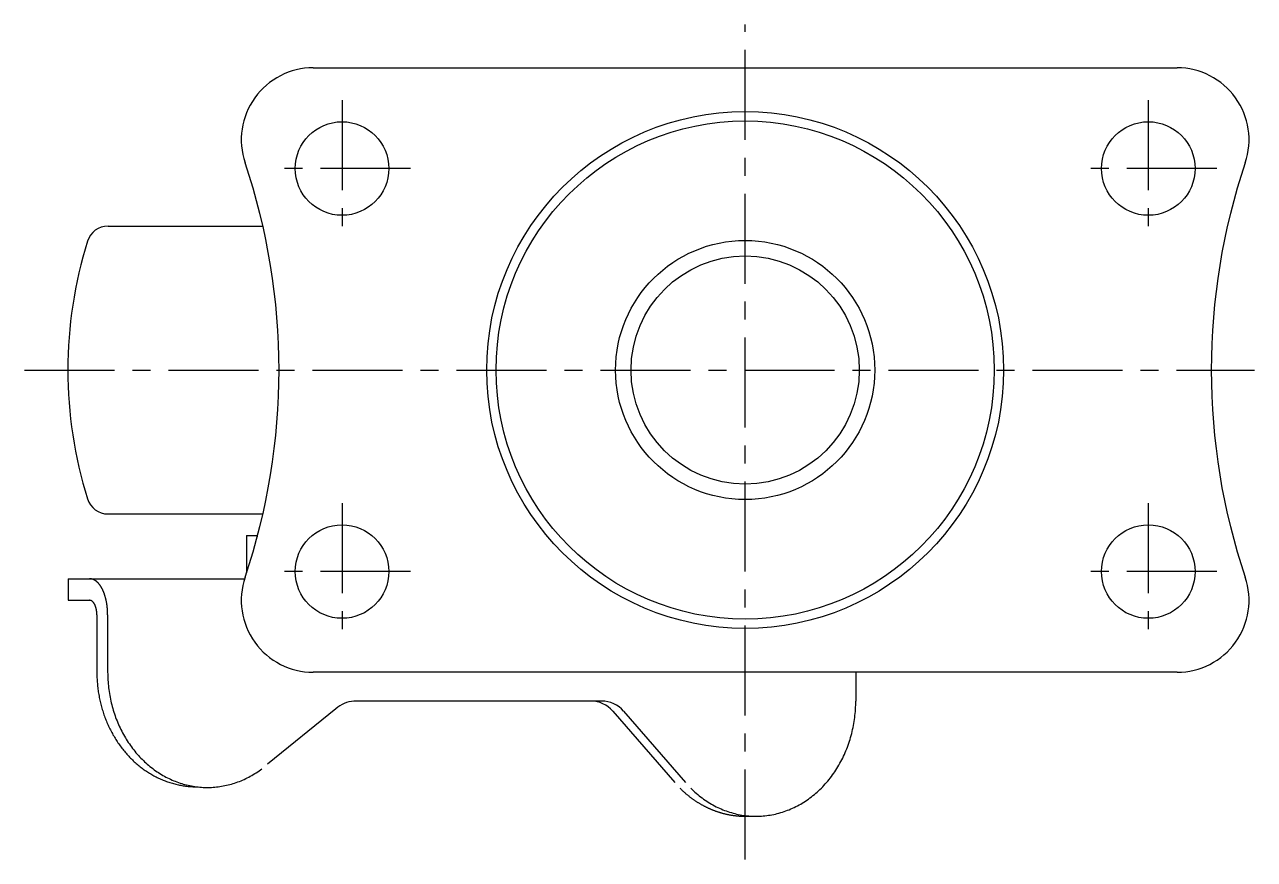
# Model space of a CAD drawing. Extents: x 9 to 232, y 21 to 246.
# Drawn here: x 146.7 to 232.2, y 188.1 to 246.1 of the extents above; entities that cross this region are included whole.
import ezdxf

# ---------------------------------------------------------------- set-up
doc = ezdxf.new("R2010")
doc.units = 0
doc.header["$LTSCALE"] = 5
doc.linetypes.add('CENTER', pattern=[2, 1.25, -0.25, 0.25, -0.25])
doc.layers.get('0').update_dxf_attribs({"linetype": 'CONTINUOUS'})
doc.layers.add('CENTER', color=1, linetype='CENTER')

msp = doc.modelspace()

# ---------------------------------------------------------------- linework, layer by layer
at = {"color": 7, "linetype": 'CONTINUOUS'}
for p, q in [((166.794994, 243.14529), (226.794994, 243.14529)), ((152.543853, 232.14529), (163.298939, 232.14529)), ((152.543853, 212.14529), (163.298939, 212.14529)), ((162.158337, 210.64529), (162.158337, 208.046125)), ((162.158337, 210.64529), (162.929864, 210.64529)), ((162.908337, 210.64529), (162.908337, 210.564157)), ((149.766032, 207.64529), (149.766032, 206.14529)), ((149.766032, 207.64529), (162.025298, 207.64529)), ((149.766032, 206.14529), (151.266032, 206.14529)), ((151.766032, 205.14529), (151.766032, 201.14529)), ((152.516032, 205.14529), (152.516032, 201.14529)), ((226.794994, 201.14529), (166.794994, 201.14529)), ((204.477556, 201.14529), (204.477556, 199.14529)), ((186.837694, 199.14529), (169.613777, 199.14529)), ((168.373883, 198.603663), (163.618257, 194.760146)), ((187.599552, 198.454597), (191.900374, 193.488435)), ((188.349552, 198.454597), (192.650374, 193.488435)), ((196.799353, 191.14529), (197.549353, 191.14529))]:
    msp.add_line(p, q, dxfattribs=at)
for points in [[(152.516, 205.145, 0), (152.516, 205.176, 0), (152.516, 205.207, 0), (152.515, 205.237, 0), (152.515, 205.268, 0), (152.514, 205.299, 0), (152.513, 205.329, 0), (152.511, 205.36, 0), (152.51, 205.39, 0), (152.508, 205.421, 0), (152.507, 205.451, 0), (152.505, 205.482, 0), (152.503, 205.512, 0), (152.5, 205.542, 0), (152.498, 205.573, 0), (152.495, 205.603, 0), (152.492, 205.633, 0), (152.489, 205.663, 0), (152.486, 205.693, 0), (152.482, 205.723, 0), (152.479, 205.753, 0), (152.475, 205.782, 0), (152.471, 205.812, 0), (152.467, 205.842, 0), (152.462, 205.871, 0), (152.458, 205.9, 0), (152.453, 205.929, 0), (152.448, 205.959, 0), (152.443, 205.988, 0), (152.438, 206.016, 0), (152.432, 206.045, 0), (152.427, 206.074, 0), (152.421, 206.102, 0), (152.415, 206.13, 0), (152.409, 206.158, 0), (152.402, 206.186, 0), (152.396, 206.214, 0), (152.389, 206.242, 0), (152.383, 206.269, 0), (152.376, 206.297, 0), (152.368, 206.324, 0), (152.361, 206.351, 0), (152.354, 206.378, 0), (152.346, 206.404, 0), (152.338, 206.431, 0), (152.33, 206.457, 0), (152.322, 206.483, 0), (152.314, 206.509, 0), (152.305, 206.534, 0), (152.297, 206.56, 0), (152.288, 206.585, 0), (152.279, 206.61, 0), (152.27, 206.635, 0), (152.261, 206.659, 0), (152.251, 206.683, 0), (152.242, 206.707, 0), (152.232, 206.731, 0), (152.222, 206.755, 0), (152.213, 206.778, 0), (152.202, 206.801, 0), (152.192, 206.824, 0), (152.182, 206.847, 0), (152.171, 206.869, 0), (152.161, 206.891, 0), (152.15, 206.913, 0), (152.139, 206.935, 0), (152.128, 206.956, 0), (152.117, 206.977, 0), (152.105, 206.998, 0), (152.094, 207.018, 0), (152.082, 207.038, 0), (152.071, 207.058, 0), (152.059, 207.078, 0), (152.047, 207.097, 0), (152.035, 207.116, 0), (152.023, 207.135, 0), (152.011, 207.153, 0), (151.998, 207.171, 0), (151.986, 207.189, 0), (151.973, 207.207, 0), (151.96, 207.224, 0), (151.948, 207.241, 0), (151.935, 207.257, 0), (151.922, 207.274, 0), (151.909, 207.29, 0), (151.895, 207.305, 0), (151.882, 207.321, 0), (151.869, 207.335, 0), (151.855, 207.35, 0), (151.842, 207.364, 0), (151.828, 207.378, 0), (151.814, 207.392, 0), (151.8, 207.405, 0), (151.787, 207.418, 0), (151.773, 207.431, 0), (151.759, 207.443, 0), (151.744, 207.455, 0), (151.73, 207.467, 0), (151.716, 207.478, 0), (151.702, 207.489, 0), (151.687, 207.499, 0), (151.673, 207.509, 0), (151.658, 207.519, 0), (151.644, 207.529, 0), (151.629, 207.538, 0), (151.614, 207.546, 0), (151.599, 207.555, 0), (151.585, 207.563, 0), (151.57, 207.57, 0), (151.555, 207.578, 0), (151.54, 207.585, 0), (151.525, 207.591, 0), (151.51, 207.597, 0), (151.495, 207.603, 0), (151.48, 207.608, 0), (151.465, 207.614, 0), (151.449, 207.618, 0), (151.434, 207.623, 0), (151.419, 207.626, 0), (151.404, 207.63, 0), (151.389, 207.633, 0), (151.373, 207.636, 0), (151.358, 207.639, 0), (151.343, 207.641, 0), (151.327, 207.642, 0), (151.312, 207.644, 0), (151.297, 207.645, 0), (151.281, 207.645, 0), (151.266, 207.645, 0)], [(151.766, 205.145, 0), (151.766, 205.158, 0), (151.766, 205.17, 0), (151.766, 205.182, 0), (151.765, 205.194, 0), (151.765, 205.207, 0), (151.765, 205.219, 0), (151.764, 205.231, 0), (151.764, 205.243, 0), (151.763, 205.256, 0), (151.762, 205.268, 0), (151.761, 205.28, 0), (151.761, 205.292, 0), (151.76, 205.304, 0), (151.759, 205.316, 0), (151.758, 205.328, 0), (151.756, 205.34, 0), (151.755, 205.352, 0), (151.754, 205.364, 0), (151.753, 205.376, 0), (151.751, 205.388, 0), (151.75, 205.4, 0), (151.748, 205.412, 0), (151.746, 205.424, 0), (151.745, 205.436, 0), (151.743, 205.447, 0), (151.741, 205.459, 0), (151.739, 205.471, 0), (151.737, 205.482, 0), (151.735, 205.494, 0), (151.733, 205.505, 0), (151.73, 205.517, 0), (151.728, 205.528, 0), (151.726, 205.539, 0), (151.723, 205.551, 0), (151.721, 205.562, 0), (151.718, 205.573, 0), (151.715, 205.584, 0), (151.713, 205.595, 0), (151.71, 205.606, 0), (151.707, 205.617, 0), (151.704, 205.627, 0), (151.701, 205.638, 0), (151.698, 205.649, 0), (151.695, 205.659, 0), (151.692, 205.67, 0), (151.688, 205.68, 0), (151.685, 205.691, 0), (151.682, 205.701, 0), (151.678, 205.711, 0), (151.675, 205.721, 0), (151.671, 205.731, 0), (151.668, 205.741, 0), (151.664, 205.751, 0), (151.66, 205.761, 0), (151.656, 205.77, 0), (151.653, 205.78, 0), (151.649, 205.789, 0), (151.645, 205.798, 0), (151.641, 205.808, 0), (151.637, 205.817, 0), (151.632, 205.826, 0), (151.628, 205.835, 0), (151.624, 205.844, 0), (151.62, 205.852, 0), (151.615, 205.861, 0), (151.611, 205.87, 0), (151.606, 205.878, 0), (151.602, 205.886, 0), (151.597, 205.894, 0), (151.593, 205.902, 0), (151.588, 205.91, 0), (151.583, 205.918, 0), (151.578, 205.926, 0), (151.574, 205.934, 0), (151.569, 205.941, 0), (151.564, 205.948, 0), (151.559, 205.956, 0), (151.554, 205.963, 0), (151.549, 205.97, 0), (151.544, 205.977, 0), (151.539, 205.984, 0), (151.534, 205.99, 0), (151.528, 205.997, 0), (151.523, 206.003, 0), (151.518, 206.009, 0), (151.512, 206.015, 0), (151.507, 206.021, 0), (151.502, 206.027, 0), (151.496, 206.033, 0), (151.491, 206.039, 0), (151.485, 206.044, 0), (151.48, 206.049, 0), (151.474, 206.054, 0), (151.469, 206.059, 0), (151.463, 206.064, 0), (151.457, 206.069, 0), (151.452, 206.074, 0), (151.446, 206.078, 0), (151.44, 206.083, 0), (151.434, 206.087, 0), (151.429, 206.091, 0), (151.423, 206.095, 0), (151.417, 206.099, 0), (151.411, 206.102, 0), (151.405, 206.106, 0), (151.399, 206.109, 0), (151.393, 206.112, 0), (151.388, 206.115, 0), (151.382, 206.118, 0), (151.376, 206.121, 0), (151.37, 206.124, 0), (151.364, 206.126, 0), (151.358, 206.128, 0), (151.352, 206.131, 0), (151.345, 206.133, 0), (151.339, 206.134, 0), (151.333, 206.136, 0), (151.327, 206.138, 0), (151.321, 206.139, 0), (151.315, 206.14, 0), (151.309, 206.142, 0), (151.303, 206.143, 0), (151.297, 206.143, 0), (151.291, 206.144, 0), (151.284, 206.145, 0), (151.278, 206.145, 0), (151.272, 206.145, 0), (151.266, 206.145, 0)], [(151.766, 201.145, 0), (151.767, 201.048, 0), (151.768, 200.95, 0), (151.771, 200.853, 0), (151.774, 200.755, 0), (151.779, 200.658, 0), (151.785, 200.56, 0), (151.792, 200.463, 0), (151.799, 200.366, 0), (151.808, 200.269, 0), (151.818, 200.172, 0), (151.829, 200.075, 0), (151.841, 199.978, 0), (151.854, 199.882, 0), (151.868, 199.786, 0), (151.883, 199.69, 0), (151.899, 199.594, 0), (151.916, 199.498, 0), (151.934, 199.403, 0), (151.954, 199.308, 0), (151.974, 199.213, 0), (151.995, 199.118, 0), (152.017, 199.024, 0), (152.04, 198.93, 0), (152.064, 198.837, 0), (152.09, 198.743, 0), (152.116, 198.651, 0), (152.143, 198.558, 0), (152.171, 198.466, 0), (152.2, 198.374, 0), (152.23, 198.283, 0), (152.261, 198.192, 0), (152.293, 198.102, 0), (152.326, 198.012, 0), (152.36, 197.922, 0), (152.395, 197.833, 0), (152.431, 197.745, 0), (152.468, 197.657, 0), (152.506, 197.57, 0), (152.544, 197.483, 0), (152.584, 197.396, 0), (152.625, 197.31, 0), (152.666, 197.225, 0), (152.708, 197.141, 0), (152.752, 197.057, 0), (152.796, 196.973, 0), (152.841, 196.89, 0), (152.887, 196.808, 0), (152.934, 196.727, 0), (152.981, 196.646, 0), (153.03, 196.566, 0), (153.079, 196.486, 0), (153.129, 196.408, 0), (153.181, 196.33, 0), (153.232, 196.252, 0), (153.285, 196.176, 0), (153.339, 196.1, 0), (153.393, 196.025, 0), (153.448, 195.951, 0), (153.504, 195.877, 0), (153.561, 195.804, 0), (153.618, 195.732, 0), (153.677, 195.661, 0), (153.736, 195.591, 0), (153.795, 195.522, 0), (153.856, 195.453, 0), (153.917, 195.385, 0), (153.979, 195.319, 0), (154.042, 195.253, 0), (154.105, 195.187, 0), (154.169, 195.123, 0), (154.234, 195.06, 0), (154.299, 194.998, 0), (154.365, 194.936, 0), (154.432, 194.876, 0), (154.499, 194.816, 0), (154.567, 194.757, 0), (154.636, 194.7, 0), (154.705, 194.643, 0), (154.775, 194.587, 0), (154.845, 194.533, 0), (154.916, 194.479, 0), (154.988, 194.426, 0), (155.06, 194.374, 0), (155.132, 194.324, 0), (155.206, 194.274, 0), (155.279, 194.225, 0), (155.354, 194.178, 0), (155.428, 194.131, 0), (155.504, 194.086, 0), (155.579, 194.041, 0), (155.655, 193.998, 0), (155.732, 193.956, 0), (155.809, 193.915, 0), (155.887, 193.875, 0), (155.965, 193.836, 0), (156.043, 193.798, 0), (156.122, 193.761, 0), (156.201, 193.725, 0), (156.28, 193.691, 0), (156.36, 193.657, 0), (156.44, 193.625, 0), (156.521, 193.594, 0), (156.602, 193.564, 0), (156.683, 193.535, 0), (156.765, 193.507, 0), (156.846, 193.48, 0), (156.928, 193.455, 0), (157.011, 193.431, 0), (157.093, 193.408, 0), (157.176, 193.386, 0), (157.259, 193.365, 0), (157.343, 193.345, 0), (157.426, 193.327, 0), (157.51, 193.309, 0), (157.594, 193.293, 0), (157.678, 193.278, 0), (157.762, 193.265, 0), (157.846, 193.252, 0), (157.931, 193.241, 0), (158.015, 193.231, 0), (158.1, 193.222, 0), (158.185, 193.214, 0), (158.269, 193.207, 0), (158.354, 193.202, 0), (158.439, 193.198, 0), (158.524, 193.195, 0), (158.609, 193.193, 0), (158.694, 193.192, 0)], [(152.516, 201.145, 0), (152.517, 201.011, 0), (152.52, 200.877, 0), (152.525, 200.742, 0), (152.532, 200.608, 0), (152.54, 200.474, 0), (152.551, 200.34, 0), (152.564, 200.207, 0), (152.578, 200.074, 0), (152.595, 199.941, 0), (152.614, 199.808, 0), (152.634, 199.676, 0), (152.656, 199.544, 0), (152.681, 199.412, 0), (152.707, 199.282, 0), (152.735, 199.151, 0), (152.765, 199.021, 0), (152.797, 198.892, 0), (152.83, 198.763, 0), (152.866, 198.636, 0), (152.903, 198.508, 0), (152.943, 198.382, 0), (152.984, 198.256, 0), (153.027, 198.131, 0), (153.071, 198.007, 0), (153.118, 197.884, 0), (153.166, 197.762, 0), (153.216, 197.641, 0), (153.268, 197.52, 0), (153.322, 197.401, 0), (153.377, 197.283, 0), (153.434, 197.166, 0), (153.493, 197.05, 0), (153.553, 196.935, 0), (153.615, 196.821, 0), (153.679, 196.709, 0), (153.744, 196.598, 0), (153.811, 196.488, 0), (153.88, 196.379, 0), (153.95, 196.272, 0), (154.022, 196.166, 0), (154.095, 196.062, 0), (154.169, 195.959, 0), (154.246, 195.857, 0), (154.323, 195.757, 0), (154.402, 195.658, 0), (154.483, 195.561, 0), (154.565, 195.466, 0), (154.648, 195.372, 0), (154.733, 195.28, 0), (154.819, 195.189, 0), (154.906, 195.101, 0), (154.994, 195.013, 0), (155.084, 194.928, 0), (155.175, 194.844, 0), (155.268, 194.762, 0), (155.361, 194.682, 0), (155.456, 194.604, 0), (155.551, 194.528, 0), (155.648, 194.453, 0), (155.746, 194.38, 0), (155.845, 194.31, 0), (155.945, 194.241, 0), (156.046, 194.174, 0), (156.148, 194.109, 0), (156.25, 194.046, 0), (156.354, 193.985, 0), (156.459, 193.926, 0), (156.564, 193.869, 0), (156.67, 193.815, 0), (156.777, 193.762, 0), (156.885, 193.711, 0), (156.994, 193.662, 0), (157.103, 193.616, 0), (157.213, 193.572, 0), (157.323, 193.529, 0), (157.434, 193.489, 0), (157.546, 193.452, 0), (157.658, 193.416, 0), (157.771, 193.382, 0), (157.884, 193.351, 0), (157.997, 193.322, 0), (158.111, 193.295, 0), (158.226, 193.27, 0), (158.34, 193.247, 0), (158.455, 193.227, 0), (158.571, 193.209, 0), (158.686, 193.193, 0), (158.802, 193.18, 0), (158.918, 193.168, 0), (159.034, 193.159, 0), (159.15, 193.152, 0), (159.267, 193.148, 0), (159.383, 193.146, 0), (159.499, 193.146, 0), (159.616, 193.148, 0), (159.732, 193.152, 0), (159.848, 193.159, 0), (159.964, 193.168, 0), (160.08, 193.179, 0), (160.196, 193.193, 0), (160.312, 193.208, 0), (160.427, 193.226, 0), (160.542, 193.246, 0), (160.657, 193.269, 0), (160.771, 193.293, 0), (160.885, 193.32, 0), (160.999, 193.349, 0), (161.112, 193.38, 0), (161.224, 193.414, 0), (161.337, 193.45, 0), (161.448, 193.487, 0), (161.559, 193.527, 0), (161.67, 193.569, 0), (161.78, 193.614, 0), (161.889, 193.66, 0), (161.998, 193.708, 0), (162.105, 193.759, 0), (162.212, 193.812, 0), (162.319, 193.866, 0), (162.424, 193.923, 0), (162.529, 193.982, 0), (162.633, 194.043, 0), (162.735, 194.106, 0), (162.837, 194.17, 0), (162.938, 194.237, 0), (163.038, 194.306, 0), (163.137, 194.377, 0), (163.235, 194.449, 0)], [(193.014, 193.098, 0), (193.108, 193.005, 0), (193.204, 192.915, 0), (193.301, 192.826, 0), (193.399, 192.74, 0), (193.499, 192.655, 0), (193.6, 192.573, 0), (193.702, 192.492, 0), (193.805, 192.414, 0), (193.91, 192.338, 0), (194.016, 192.264, 0), (194.123, 192.192, 0), (194.231, 192.123, 0), (194.34, 192.056, 0), (194.45, 191.991, 0), (194.561, 191.928, 0), (194.673, 191.867, 0), (194.786, 191.809, 0), (194.9, 191.754, 0), (195.014, 191.7, 0), (195.13, 191.649, 0), (195.246, 191.6, 0), (195.363, 191.554, 0), (195.481, 191.51, 0), (195.599, 191.469, 0), (195.718, 191.43, 0), (195.837, 191.393, 0), (195.958, 191.359, 0), (196.078, 191.328, 0), (196.199, 191.299, 0), (196.321, 191.272, 0), (196.443, 191.248, 0), (196.565, 191.226, 0), (196.687, 191.207, 0), (196.81, 191.191, 0), (196.933, 191.177, 0), (197.056, 191.166, 0), (197.18, 191.157, 0), (197.303, 191.15, 0), (197.427, 191.147, 0), (197.551, 191.145, 0), (197.674, 191.147, 0), (197.798, 191.15, 0), (197.921, 191.157, 0), (198.045, 191.166, 0), (198.168, 191.177, 0), (198.291, 191.191, 0), (198.414, 191.208, 0), (198.537, 191.227, 0), (198.659, 191.249, 0), (198.781, 191.273, 0), (198.902, 191.299, 0), (199.023, 191.328, 0), (199.144, 191.36, 0), (199.264, 191.394, 0), (199.383, 191.431, 0), (199.502, 191.47, 0), (199.621, 191.511, 0), (199.738, 191.555, 0), (199.855, 191.601, 0), (199.971, 191.65, 0), (200.087, 191.701, 0), (200.202, 191.755, 0), (200.315, 191.811, 0), (200.428, 191.869, 0), (200.54, 191.929, 0), (200.651, 191.992, 0), (200.761, 192.057, 0), (200.87, 192.124, 0), (200.978, 192.194, 0), (201.085, 192.266, 0), (201.191, 192.34, 0), (201.296, 192.416, 0), (201.399, 192.494, 0), (201.501, 192.574, 0), (201.602, 192.657, 0), (201.702, 192.741, 0), (201.8, 192.828, 0), (201.897, 192.917, 0), (201.993, 193.007, 0), (202.087, 193.1, 0), (202.18, 193.194, 0), (202.271, 193.291, 0), (202.361, 193.389, 0), (202.449, 193.489, 0), (202.535, 193.591, 0), (202.62, 193.694, 0), (202.704, 193.8, 0), (202.786, 193.907, 0), (202.866, 194.016, 0), (202.944, 194.126, 0), (203.021, 194.238, 0), (203.096, 194.352, 0), (203.169, 194.467, 0), (203.241, 194.583, 0), (203.31, 194.701, 0), (203.378, 194.821, 0), (203.444, 194.941, 0), (203.508, 195.064, 0), (203.57, 195.187, 0), (203.63, 195.312, 0), (203.689, 195.438, 0), (203.745, 195.565, 0), (203.799, 195.693, 0), (203.852, 195.822, 0), (203.902, 195.953, 0), (203.95, 196.084, 0), (203.997, 196.217, 0), (204.041, 196.35, 0), (204.083, 196.484, 0), (204.123, 196.619, 0), (204.161, 196.755, 0), (204.197, 196.892, 0), (204.231, 197.029, 0), (204.262, 197.167, 0), (204.292, 197.306, 0), (204.319, 197.445, 0), (204.344, 197.585, 0), (204.367, 197.725, 0), (204.388, 197.866, 0), (204.407, 198.007, 0), (204.424, 198.148, 0), (204.438, 198.29, 0), (204.45, 198.432, 0), (204.46, 198.575, 0), (204.468, 198.717, 0), (204.473, 198.86, 0), (204.476, 199.003, 0), (204.478, 199.145, 0)], [(192.264, 193.098, 0), (192.293, 193.069, 0), (192.322, 193.04, 0), (192.352, 193.011, 0), (192.382, 192.983, 0), (192.412, 192.954, 0), (192.442, 192.926, 0), (192.472, 192.898, 0), (192.502, 192.87, 0), (192.532, 192.843, 0), (192.563, 192.815, 0), (192.593, 192.788, 0), (192.624, 192.761, 0), (192.655, 192.734, 0), (192.686, 192.708, 0), (192.717, 192.681, 0), (192.748, 192.655, 0), (192.78, 192.629, 0), (192.811, 192.604, 0), (192.843, 192.578, 0), (192.875, 192.553, 0), (192.907, 192.527, 0), (192.939, 192.502, 0), (192.971, 192.478, 0), (193.003, 192.453, 0), (193.035, 192.429, 0), (193.068, 192.405, 0), (193.101, 192.381, 0), (193.133, 192.357, 0), (193.166, 192.334, 0), (193.199, 192.31, 0), (193.232, 192.287, 0), (193.265, 192.264, 0), (193.299, 192.242, 0), (193.332, 192.219, 0), (193.365, 192.197, 0), (193.399, 192.175, 0), (193.433, 192.153, 0), (193.467, 192.132, 0), (193.501, 192.11, 0), (193.535, 192.089, 0), (193.569, 192.068, 0), (193.603, 192.048, 0), (193.637, 192.027, 0), (193.672, 192.007, 0), (193.706, 191.987, 0), (193.741, 191.967, 0), (193.776, 191.947, 0), (193.81, 191.928, 0), (193.845, 191.909, 0), (193.88, 191.89, 0), (193.915, 191.871, 0), (193.95, 191.853, 0), (193.986, 191.835, 0), (194.021, 191.817, 0), (194.056, 191.799, 0), (194.092, 191.781, 0), (194.128, 191.764, 0), (194.163, 191.747, 0), (194.199, 191.73, 0), (194.235, 191.714, 0), (194.271, 191.697, 0), (194.307, 191.681, 0), (194.343, 191.665, 0), (194.379, 191.649, 0), (194.415, 191.634, 0), (194.452, 191.619, 0), (194.488, 191.604, 0), (194.524, 191.589, 0), (194.561, 191.574, 0), (194.598, 191.56, 0), (194.634, 191.546, 0), (194.671, 191.532, 0), (194.708, 191.519, 0), (194.745, 191.505, 0), (194.782, 191.492, 0), (194.819, 191.479, 0), (194.856, 191.467, 0), (194.893, 191.454, 0), (194.93, 191.442, 0), (194.967, 191.43, 0), (195.004, 191.418, 0), (195.042, 191.407, 0), (195.079, 191.396, 0), (195.117, 191.385, 0), (195.154, 191.374, 0), (195.192, 191.364, 0), (195.229, 191.353, 0), (195.267, 191.343, 0), (195.305, 191.334, 0), (195.342, 191.324, 0), (195.38, 191.315, 0), (195.418, 191.306, 0), (195.456, 191.297, 0), (195.494, 191.289, 0), (195.532, 191.28, 0), (195.57, 191.272, 0), (195.608, 191.265, 0), (195.646, 191.257, 0), (195.684, 191.25, 0), (195.722, 191.243, 0), (195.76, 191.236, 0), (195.798, 191.229, 0), (195.837, 191.223, 0), (195.875, 191.217, 0), (195.913, 191.211, 0), (195.952, 191.205, 0), (195.99, 191.2, 0), (196.028, 191.195, 0), (196.067, 191.19, 0), (196.105, 191.186, 0), (196.144, 191.181, 0), (196.182, 191.177, 0), (196.221, 191.173, 0), (196.259, 191.17, 0), (196.298, 191.166, 0), (196.336, 191.163, 0), (196.375, 191.16, 0), (196.413, 191.158, 0), (196.452, 191.155, 0), (196.49, 191.153, 0), (196.529, 191.151, 0), (196.568, 191.15, 0), (196.606, 191.148, 0), (196.645, 191.147, 0), (196.683, 191.146, 0), (196.722, 191.146, 0), (196.761, 191.145, 0), (196.799, 191.145, 0)]]:
    msp.add_polyline3d(points, dxfattribs=at)
for centre, radius in [((196.794994, 222.14529), 17.9518), ((168.794994, 236.14529), 3.25), ((196.794994, 222.14529), 17.3018), ((224.794994, 236.14529), 3.25), ((196.794994, 222.14529), 9), ((196.794994, 222.14529), 7.926397), ((168.794994, 208.14529), 3.25), ((224.794994, 208.14529), 3.25)]:
    msp.add_circle(centre, radius, dxfattribs=at)
for centre, radius, start, end in [((166.794994, 238.14529), 5, 90, 198.662925), ((226.794994, 238.14529), 5, 341.337075, 90), ((119.424117, 222.14529), 45, 341.337075, 18.662925), ((274.165871, 222.14529), 45, 161.337075, 198.662925), ((152.543853, 230.64529), 1.5, 90, 162.647739), ((179.746794, 222.14529), 30, 162.647739, 197.352261), ((152.543853, 213.64529), 1.5, 197.352261, 270), ((166.794994, 206.14529), 5, 161.337075, 270), ((226.794994, 206.14529), 5, 270, 18.662925), ((169.771148, 197.095037), 2.056283, 94.389254, 132.805373), ((186.087694, 197.14529), 2, 40.893395, 90), ((186.837694, 197.14529), 2, 40.893395, 90)]:
    msp.add_arc(centre, radius, start, end, dxfattribs=at)
at = {"layer": 'CENTER', "color": 1, "linetype": 'CENTER'}
for p, q in [((196.794994, 188.14529), (196.794994, 246.14529)), ((168.794994, 240.89529), (168.794994, 231.39529)), ((224.794994, 240.89529), (224.794994, 231.39529)), ((173.544994, 236.14529), (164.044994, 236.14529)), ((229.544994, 236.14529), (220.044994, 236.14529)), ((146.746794, 222.14529), (232.165871, 222.14529)), ((168.794994, 212.89529), (168.794994, 203.39529)), ((224.794994, 212.89529), (224.794994, 203.39529)), ((173.544994, 208.14529), (164.044994, 208.14529)), ((229.544994, 208.14529), (220.044994, 208.14529))]:
    msp.add_line(p, q, dxfattribs=at)

doc.saveas('drawing.dxf')
